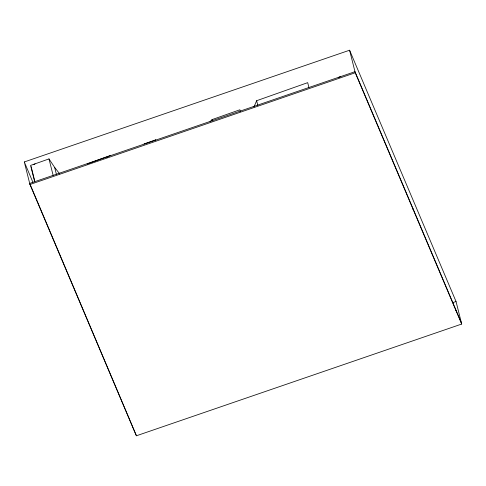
<?xml version="1.0" encoding="UTF-8"?>
<svg xmlns="http://www.w3.org/2000/svg" width="486" height="486" viewBox="0 0 486 486"><rect width="100%" height="100%" fill="white"/><g stroke="black" fill="none" stroke-linecap="round" stroke-linejoin="round"><path stroke-width="0.73" d="M253.971 106.963L256.632 100.711L307.693 82.656L308.889 87.425M210.061 121.779L212.048 119.617L239.865 109.781L240.363 111.756M155.447 140.132L155.812 139.792L144.069 143.947M33.941 164.633L35.065 163.831M87.182 164.019L106.683 156.814L107.37 157.178L108.378 156.213L110.158 155.587M59.729 173.921L54.657 167.427L48.995 158.91L30.594 165.416L34.725 181.873M24.3 161.953L349.592 50.216L456.038 301.514L461.7 324.047L136.408 435.784L29.962 184.486L24.3 161.953L32.872 182.195M29.962 184.486L355.254 72.754L349.592 50.216M452.448 302.748L456.038 301.514M461.433 322.977L354.987 71.685L29.695 183.416L136.408 435.784M355.254 72.754L461.7 324.047M256.632 100.711L257.829 105.48M212.048 119.617L212.382 120.935M54.657 167.427L56.455 174.583M48.995 158.91L53.126 175.367M31.14 166.643L34.731 180.956M455.589 310.329A3.274 2.418 -14.1 0 1 456.688 311.891M454.361 306.611A3.274 2.418 -14.1 0 1 454.216 307.577M412.608 208.19A4.909 3.627 -14.1 0 1 413.082 209.533M338.39 77.632A3.274 2.418 -14.1 0 1 340.71 76.721"/></g></svg>
